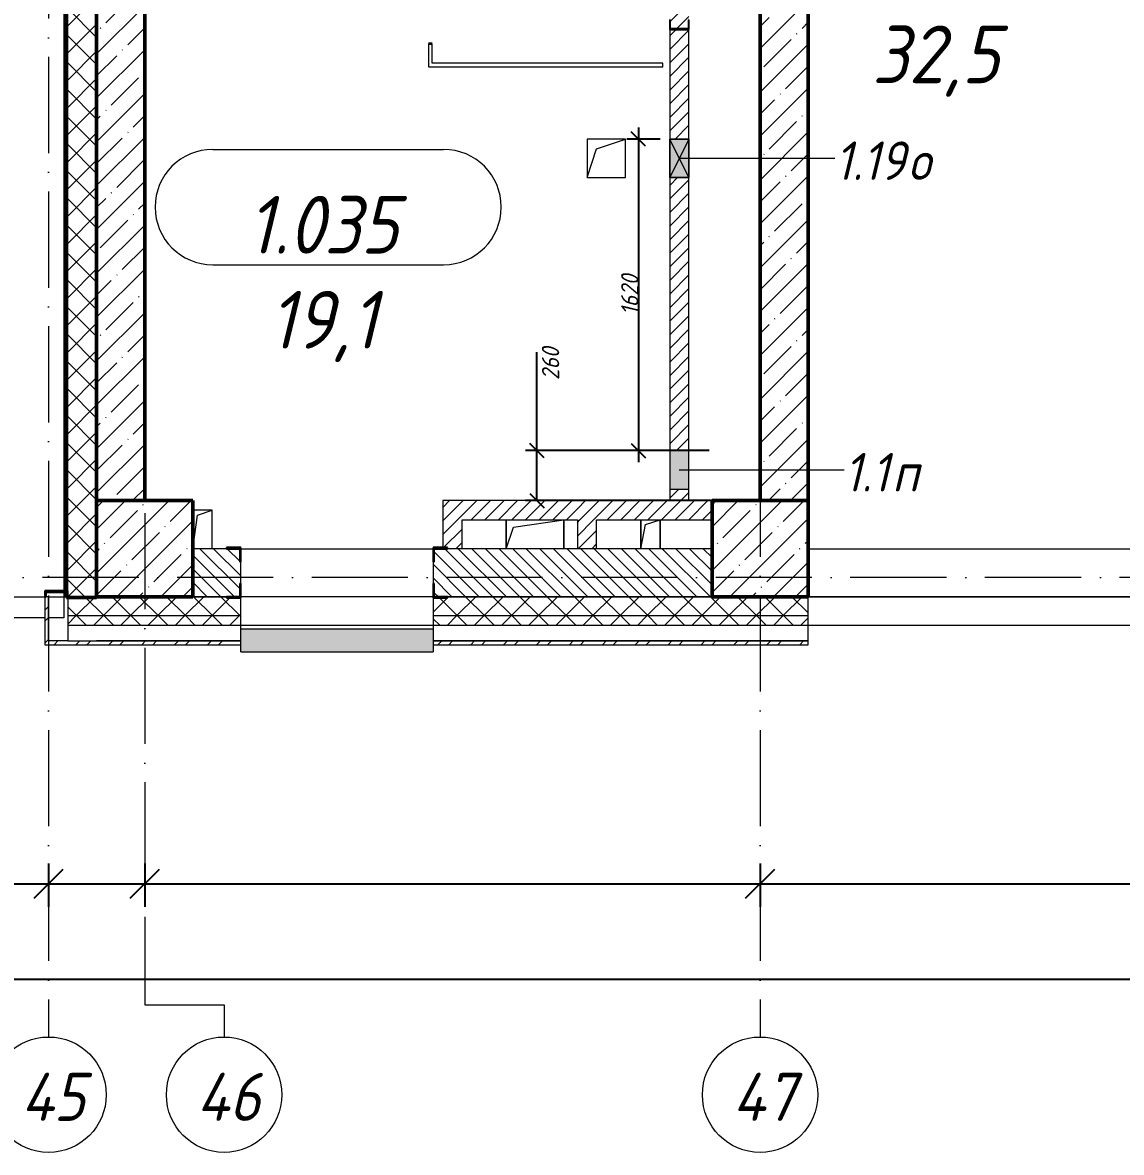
# Model space of a CAD drawing. Header units: millimetres. Extents: x -356862 to 418287, y 0 to 839748.
# Drawn here: x -113650 to -107936, y 511308 to 517183 of the extents above; entities that cross this region are included whole.
import ezdxf

# ---------------------------------------------------------------- set-up
doc = ezdxf.new("R2010")
doc.units = ezdxf.units.MM
doc.linetypes.add('50_200_ШТРИХ_1Т_ш5_п1_п1_', pattern=[700, 500, -100, 0, -100])
for name, color, linetype, lineweight in [('A-____-____-DIMS', 7, 'Continuous', 9), ('A-DETL-GENF-OTLN', 7, 'Continuous', 9), ('A-DOOR-OPNG-MCUT', 7, 'Continuous', 35), ('A-FLOR-____-OTLN', 7, 'Continuous', 9), ('A-GENM-____-MCUT', 7, 'Continuous', 25), ('A-GENM-____-OTLN', 7, 'Continuous', 9), ('A-GENM-____-OTLN-1', 7, 'Continuous', 25), ('A-GLAZ-____-IDEN', 7, 'Continuous', 9), ('A-GLAZ-____-OTLN', 7, 'Continuous', 9), ('A-WALL-____-MCUT', 7, 'Continuous', 13), ('A-WALL-____-MCUT-1', 7, 'Continuous', 9), ('A-WALL-____-MCUT-2', 7, 'Continuous', 50), ('A-WALL-____-OTLN', 7, 'Continuous', 9), ('A-WALL-____-PATT-1', 7, 'Continuous', 9), ('A-WALL-FNSH-MCUT-1', 7, 'Continuous', 9), ('S-COLS-____-MCUT', 7, 'Continuous', 50), ('S-COLS-____-OTLN', 7, 'Continuous', 9), ('S-GRID-____-IDEN', 7, 'Continuous', 9), ('S-GRID-____-OTLN', 7, 'Continuous', 9), ('S-GRID-____-OTLN-1', 7, '50_200_ШТРИХ_1Т_ш5_п1_п1_', 9)]:
    doc.layers.add(name, color=color, linetype=linetype, lineweight=lineweight)
for name, color, linetype, lineweight, true_color in [('A-AREA-IDEN-1', 7, 'Continuous', 9, 0x000000), ('A-DOOR-____-OTLN-1', 7, 'Continuous', 9, 0xffffff), ('A-GLAZ-____-OTLN-1', 7, 'Continuous', 9, 0xc0c0c0)]:
    doc.layers.add(name, color=color, linetype=linetype, lineweight=lineweight, true_color=true_color)
doc.styles.add('ISOCPEUR_I', font='isocpeui.ttf', dxfattribs={"width": 0.9, "height": 2.5})
doc.styles.add('ISOCPEUR_I_11', font='isocpeui.ttf', dxfattribs={"width": 0.9, "height": 200})
doc.styles.add('ISOCPEUR_I_7', font='isocpeui.ttf', dxfattribs={"width": 0.9, "height": 90})
doc.styles.add('ISOCPEUR_I_9', font='isocpeui.ttf', dxfattribs={"width": 0.9, "height": 250})
doc.dimstyles.new('ISO-1_8_0_9К_СРЕДНИЙ_Кладочные_1', dxfattribs={"dimscale": 304.8, "dimtxt": 89.638306, "dimasz": 0.246063, "dimexe": 0.19685, "dimexo": 0, "dimgap": 0, "dimtad": 1, "dimdec": 3, "dimrnd": 0.001, "dimdsep": 46, "dimtxsty": 'ISOCPEUR_I_7', "dimblk1": 'OBLIQUE', "dimblk2": 'OBLIQUE', "dimsah": 1, "dimcen": 0.09, "dimdle": 0.19685, "dimazin": 0, "dimtfac": 1, "dimtdec": 4, "dimtix": 1, "dimtmove": 0, "dimatfit": 3, "dimfxl": 1, "dimtvp": 1, "dimtolj": 1, "dimtzin": 0, "dimarcsym": 2})
doc.dimstyles.new('ISO-1_8_0_9К_СРЕДНИЙ_Кладочные_2', dxfattribs={"dimscale": 304.8, "dimtxt": 89.638306, "dimasz": 0.246063, "dimexe": 0.19685, "dimexo": 0, "dimgap": 0, "dimtad": 1, "dimdec": 3, "dimrnd": 0.001, "dimdsep": 46, "dimtxsty": 'ISOCPEUR_I_7', "dimblk1": 'OBLIQUE', "dimblk2": 'OBLIQUE', "dimsah": 1, "dimcen": 0.09, "dimdle": 0.19685, "dimazin": 0, "dimtfac": 1, "dimtdec": 4, "dimtix": 1, "dimtmove": 1, "dimatfit": 3, "dimfxl": 1, "dimtvp": 1, "dimtolj": 1, "dimtzin": 0, "dimarcsym": 2})
doc.dimstyles.new('ISO-2_5_0_9К_БОЛЬШОЙ_ОСИ', dxfattribs={"dimscale": 304.8, "dimtxt": 248.995294, "dimasz": 0.492126, "dimexe": 0.393701, "dimexo": 0, "dimgap": 0, "dimtad": 1, "dimdec": 0, "dimzin": 0, "dimdsep": 46, "dimtxsty": 'ISOCPEUR_I', "dimblk1": 'OBLIQUE', "dimblk2": 'OBLIQUE', "dimsah": 1, "dimcen": 0.09, "dimdle": 0.393701, "dimazin": 0, "dimtfac": 1, "dimtdec": 4, "dimtix": 1, "dimtmove": 0, "dimatfit": 3, "dimfxl": 1, "dimtvp": 1, "dimtolj": 1, "dimtzin": 0, "dimarcsym": 2})
pattern_1 = [(45, (-176515.07, 459015.94), (-70.71068, 70.71068), []), (135, (-176515.07, 459015.94), (-70.71068, -70.71068), [])]
pattern_2 = [(45, (-176515.067, 459015.94), (-35.35534, 35.35534), [])]
pattern_3 = [(45, (-176515.07, 459015.94), (-114.04925, 114.04925), []), (45, (-176401.02, 459015.94), (-114.04925, 114.04925), [201.612, -40.322, 3.353, -36.97])]
pattern_4 = [(45, (-176515.07, 459015.94), (-85.53659, 85.53659), []), (45, (-176458.04, 459015.94), (-85.53659, 85.53659), [])]

# ---------------------------------------------------------------- blocks, each defined once
blk = doc.blocks.new('BSC_Колонна _Прямоугольная - 500х500-V24-АР1_План отверстий 1 этажа в осях 1-64_Ю-ЯЯ')
at = {"layer": 'S-COLS-____-OTLN'}
h = blk.add_hatch(dxfattribs=at)
h.set_pattern_fill('FP_30', color=256, style=0, pattern_type=2)
h.set_pattern_definition([(45, (-63500, -55431.04), (-114.04925, 114.04925), []), (45, (-63385.95, -55431.04), (-114.04925, 114.04925), [201.613, -40.323, 3.353, -36.97])])
h.paths.add_polyline_path([(-250, -250), (250, -250), (250, 250), (-250, 250), (-250, 178.3)], flags=0)
at = {"layer": 'S-COLS-____-MCUT'}
for p, q in [((250, 250), (-250, 250)), ((-250, 250), (-250, -250)), ((250, -250), (250, 250)), ((-250, -250), (250, -250))]:
    blk.add_line(p, q, dxfattribs=at)
blk = doc.blocks.new('BSC_Колонна _Прямоугольная - 500х500-V65-АР1_План отверстий 1 этажа в осях 1-64_Ю-ЯЯ')
at = {"layer": 'S-COLS-____-OTLN'}
h = blk.add_hatch(dxfattribs=at)
h.set_pattern_fill('FP_73', color=256, style=0, pattern_type=2)
h.set_pattern_definition([(45, (-66700, -55431.04), (-114.04925, 114.04925), []), (45, (-66585.95, -55431.04), (-114.04925, 114.04925), [201.613, -40.323, 3.353, -36.97])])
h.paths.add_polyline_path([(-250, -250), (250, -250), (250, 250), (-250, 250), (-250, 178.3)], flags=0)
at = {"layer": 'S-COLS-____-MCUT'}
for p, q in [((250, 250), (-250, 250)), ((-250, 250), (-250, -250)), ((250, -250), (250, 250)), ((-250, -250), (250, -250))]:
    blk.add_line(p, q, dxfattribs=at)
blk = doc.blocks.new('DOR_ДУ_распашная__1Ст_Прямоугольная_ШЕР - Вн_650х2100h_Кабинки С_у-18405741-АР1_План отверстий 1 этажа в осях 1-64_Ю-ЯЯ')
at = {"layer": 'A-DOOR-OPNG-MCUT'}
for p, q in [((-325, -10), (-325, 10)), ((325, 10), (325, -10))]:
    blk.add_line(p, q, dxfattribs=at)
blk = doc.blocks.new('Фахверк_СКБ_Уголок - 250_2700-27497298-АР1_План отверстий 1 этажа в осях 1-64_Ю-ЯЯ')
at = {"layer": 'A-GENM-____-MCUT'}
for p, q in [((200, 181), (125, 181)), ((125, 181), (125, 106)), ((200, 175), (200, 181)), ((131, 106), (131, 175)), ((131, 175), (200, 175)), ((125, 106), (131, 106)), ((131, -6), (125, -6)), ((125, -6), (125, -81)), ((131, -75), (131, -6)), ((125, -81), (200, -81)), ((200, -75), (131, -75)), ((200, -81), (200, -75))]:
    blk.add_line(p, q, dxfattribs=at)
blk = doc.blocks.new('154_Фахверк_СКБ_Швеллер - Тип_100_4010-27789772-АР1_План отверстий 1 этажа в осях 1-64_Ю-ЯЯ')
at = {"layer": 'A-GENM-____-MCUT'}
for p, q in [((175, 50), (125, 50)), ((125, 50), (125, -50)), ((128, 47), (175, 47)), ((128, -47), (128, 47)), ((175, 47), (175, 50)), ((125, -50), (175, -50)), ((175, -47), (128, -47)), ((175, -50), (175, -47))]:
    blk.add_line(p, q, dxfattribs=at)
blk = doc.blocks.new('AR_Отверстие Ниша - Лючок-32402704-АР1_План отверстий 1 этажа в осях 1-64_Ю-ЯЯ')
at = {"layer": 'A-GLAZ-____-OTLN'}
blk.add_hatch(color=256, dxfattribs=at).paths.add_polyline_path([(100, -50), (100, 50), (-100, 50), (-100, -50)], flags=0)
for p, q in [((100, 50), (-100, 50)), ((-100, 50), (-100, -50)), ((100, -50), (100, 50)), ((-100, -50), (100, -50))]:
    blk.add_line(p, q, dxfattribs=at)
blk = doc.blocks.new('AR_Отверстие прямоугольное _в стене_ - AR_Отверстие прямоугольное _в стене__ВК-32401327-АР1_План отверстий 1 этажа в осях 1-64_Ю-ЯЯ')
at = {"layer": 'A-GLAZ-____-OTLN'}
blk.add_hatch(color=256, dxfattribs=at).paths.add_polyline_path([(100, 50), (-100, 50), (-100, -50), (100, -50)], flags=0)
at = {"layer": 'A-DETL-GENF-OTLN'}
for p, q in [((-100, -50), (-100, 50)), ((-100, 50), (100, 50)), ((100, 50), (-100, -50)), ((-100, 50), (100, -50)), ((100, 50), (-100, 50)), ((-100, 50), (-100, -50)), ((100, 50), (100, -50)), ((100, -50), (100, 50)), ((100, -50), (-100, -50)), ((-100, -50), (100, -50))]:
    blk.add_line(p, q, dxfattribs=at)
blk = doc.blocks.new('AR_Отверстие прямоугольное _в плите_ - AR_Отверстие прямоугольное _в плите_-30459597-АР1_План отверстий 1 этажа в осях 1-64_Ю-ЯЯ')
at = {"layer": 'A-GENM-____-OTLN'}
for p, q in [((100, 100), (-100, 100)), ((-100, 100), (-100, -100)), ((-50, 50), (100, 100)), ((100, -100), (100, 100)), ((-100, -100), (-50, 50)), ((-100, -100), (100, -100))]:
    blk.add_line(p, q, dxfattribs=at)
blk = doc.blocks.new('AR_Отверстие прямоугольное _в плите_ - AR_Отверстие прямоугольное _в плите_-30459920-АР1_План отверстий 1 этажа в осях 1-64_Ю-ЯЯ')
at = {"layer": 'A-GENM-____-OTLN'}
for p, q in [((-50, 75), (-50, -75)), ((-25, 50), (50, 75)), ((50, -75), (50, 75)), ((-50, -75), (-25, 50))]:
    blk.add_line(p, q, dxfattribs=at)
blk = doc.blocks.new('AR_Отверстие прямоугольное _в плите_ - AR_Отверстие прямоугольное _в плите_-V202-АР1_План отверстий 1 этажа в осях 1-64_Ю-ЯЯ')
at = {"layer": 'A-GENM-____-OTLN'}
for p, q in [((-150, 75), (-150, -75)), ((-112.5, 37.5), (150, 75)), ((150, -75), (150, 75)), ((-150, -75), (-112.5, 37.5))]:
    blk.add_line(p, q, dxfattribs=at)
blk = doc.blocks.new('AR_Отверстие прямоугольное _в плите_ - AR_Отверстие прямоугольное _в плите_-30511940-АР1_План отверстий 1 этажа в осях 1-64_Ю-ЯЯ')
at = {"layer": 'A-GENM-____-OTLN'}
for p, q in [((50, 100), (-50, 100)), ((-50, -100), (-25, 75)), ((-25, 75), (50, 100)), ((50, -100), (50, 100))]:
    blk.add_line(p, q, dxfattribs=at)
blk = doc.blocks.new('Отлив_СКБ - Отлив витража_120_НВФ-31885283-АР1_План отверстий 1 этажа в осях 1-64_Ю-ЯЯ')
at = {"layer": 'A-GLAZ-____-OTLN-1'}
for points in [[(425.8, -2), (1000, -2), (1000, 0), (0, 0), (0, -2)], [(425.8, -120), (1000, -120), (1000, -2), (0, -2), (0, -120)]]:
    blk.add_hatch(color=256, dxfattribs=at).paths.add_polyline_path(points, flags=0)
at = {"layer": 'A-GLAZ-____-OTLN'}
for p, q in [((0, 0), (1000, 0)), ((1000, -2), (0, -2)), ((0, -120), (0, -83)), ((1000, -83), (1000, -120)), ((0, -120), (1000, -120))]:
    blk.add_line(p, q, dxfattribs=at)
blk = doc.blocks.new('О_Общий_Откосы металлические_СКБ_Боковой - О_Общий_Откосы металлические_СКБ_Боковой-32003644-АР1_План отверстий 1 этажа в осях 1-64_Ю-ЯЯ')
at = {"layer": 'A-GENM-____-MCUT'}
for p, q in [((120, 0), (0, 0)), ((0, 0), (0, -30)), ((120, -30), (120, 0)), ((0, -30), (7, -30)), ((7, -30), (7, -7)), ((7, -7), (113, -7)), ((113, -7), (113, -37)), ((113, -37), (270, -37)), ((270, -30), (120, -30)), ((270, -37), (270, -30))]:
    blk.add_line(p, q, dxfattribs=at)
blk = doc.blocks.new('Ось сетки - Круг_Ø6_00__ISO-2_5_0_9K_-25732049-АР1_План отверстий 1 этажа в осях 1-64_Ю-ЯЯ')
at = {"layer": 'S-GRID-____-IDEN'}
blk.add_circle((0, 0), 3, dxfattribs=at)
blk = doc.blocks.new('_Oblique')
at = {"color": 0, "linetype": 'ByBlock', "lineweight": -2}
blk.add_line((-0.5, -0.5), (0.5, 0.5), dxfattribs=at)
blk = doc.blocks.new('*D13498')
at = {"layer": 'A-____-____-DIMS', "color": 0, "lineweight": -2, "transparency": 16777216}
for p, q in [((-119015.1, 512810.5), (-119015.1, 512584.4)), ((-113515.1, 512810.5), (-113515.1, 512584.4)), ((-119135.1, 512704.4), (-113395.1, 512704.4))]:
    blk.add_line(p, q, dxfattribs=at)
at = {"layer": 'Defpoints', "color": 0, "transparency": 16777216}
for p in [(-119015.1, 512810.5), (-113515.1, 512810.5), (-113515.1, 512704.4)]:
    blk.add_point(p, dxfattribs=at)
at = {"layer": 'A-____-____-DIMS', "color": 0, "lineweight": -2, "transparency": 16777216, "xscale": 150, "yscale": 150, "zscale": 150, "rotation": 180}
blk.add_blockref('_Oblique', (-119015.1, 512704.4), dxfattribs=at)
at = {"layer": 'A-____-____-DIMS', "color": 0, "lineweight": -2, "transparency": 16777216, "xscale": 150, "yscale": 150, "zscale": 150}
blk.add_blockref('_Oblique', (-113515.1, 512704.4), dxfattribs=at)
at = {"layer": 'A-____-____-DIMS', "color": 0, "transparency": 16777216, "insert": (-116265.1, 512705.7), "char_height": 2.5, "width": 758.478, "attachment_point": 5, "style": 'ISOCPEUR_I'}
blk.add_mtext('\\A1;5500', dxfattribs=at)
blk = doc.blocks.new('*D13499')
at = {"layer": 'A-____-____-DIMS', "color": 0, "lineweight": -2, "transparency": 16777216}
for p, q in [((-113515.1, 512810.5), (-113515.1, 512584.4)), ((-113015.1, 512810.5), (-113015.1, 512584.4)), ((-113635.1, 512704.4), (-112895.1, 512704.4))]:
    blk.add_line(p, q, dxfattribs=at)
at = {"layer": 'Defpoints', "color": 0, "transparency": 16777216}
for p in [(-113515.1, 512810.5), (-113015.1, 512810.5), (-113015.1, 512704.4)]:
    blk.add_point(p, dxfattribs=at)
at = {"layer": 'A-____-____-DIMS', "color": 0, "lineweight": -2, "transparency": 16777216, "xscale": 150, "yscale": 150, "zscale": 150, "rotation": 180}
blk.add_blockref('_Oblique', (-113515.1, 512704.4), dxfattribs=at)
at = {"layer": 'A-____-____-DIMS', "color": 0, "lineweight": -2, "transparency": 16777216, "xscale": 150, "yscale": 150, "zscale": 150}
blk.add_blockref('_Oblique', (-113015.1, 512704.4), dxfattribs=at)
at = {"layer": 'A-____-____-DIMS', "color": 0, "transparency": 16777216, "insert": (-113265.1, 512705.7), "char_height": 2.5, "width": 568.858, "attachment_point": 5, "style": 'ISOCPEUR_I'}
blk.add_mtext('\\A1;500', dxfattribs=at)
blk = doc.blocks.new('*D13500')
at = {"layer": 'A-____-____-DIMS', "color": 0, "lineweight": -2, "transparency": 16777216}
for p, q in [((-113015.1, 512810.5), (-113015.1, 512584.4)), ((-109815.1, 512810.5), (-109815.1, 512584.4)), ((-113135.1, 512704.4), (-109695.1, 512704.4))]:
    blk.add_line(p, q, dxfattribs=at)
at = {"layer": 'Defpoints', "color": 0, "transparency": 16777216}
for p in [(-113015.1, 512810.5), (-109815.1, 512810.5), (-109815.1, 512704.4)]:
    blk.add_point(p, dxfattribs=at)
at = {"layer": 'A-____-____-DIMS', "color": 0, "lineweight": -2, "transparency": 16777216, "xscale": 150, "yscale": 150, "zscale": 150, "rotation": 180}
blk.add_blockref('_Oblique', (-113015.1, 512704.4), dxfattribs=at)
at = {"layer": 'A-____-____-DIMS', "color": 0, "lineweight": -2, "transparency": 16777216, "xscale": 150, "yscale": 150, "zscale": 150}
blk.add_blockref('_Oblique', (-109815.1, 512704.4), dxfattribs=at)
at = {"layer": 'A-____-____-DIMS', "color": 0, "transparency": 16777216, "insert": (-111415.1, 512705.7), "char_height": 2.5, "width": 758.478, "attachment_point": 5, "style": 'ISOCPEUR_I'}
blk.add_mtext('\\A1;3200', dxfattribs=at)
blk = doc.blocks.new('*D13501')
at = {"layer": 'A-____-____-DIMS', "color": 0, "lineweight": -2, "transparency": 16777216}
for p, q in [((-109815.1, 512810.5), (-109815.1, 512584.4)), ((-107565.1, 512810.5), (-107565.1, 512584.4)), ((-109935.1, 512704.4), (-107445.1, 512704.4))]:
    blk.add_line(p, q, dxfattribs=at)
at = {"layer": 'Defpoints', "color": 0, "transparency": 16777216}
for p in [(-109815.1, 512810.5), (-107565.1, 512810.5), (-107565.1, 512704.4)]:
    blk.add_point(p, dxfattribs=at)
at = {"layer": 'A-____-____-DIMS', "color": 0, "lineweight": -2, "transparency": 16777216, "xscale": 150, "yscale": 150, "zscale": 150, "rotation": 180}
blk.add_blockref('_Oblique', (-109815.1, 512704.4), dxfattribs=at)
at = {"layer": 'A-____-____-DIMS', "color": 0, "lineweight": -2, "transparency": 16777216, "xscale": 150, "yscale": 150, "zscale": 150}
blk.add_blockref('_Oblique', (-107565.1, 512704.4), dxfattribs=at)
at = {"layer": 'A-____-____-DIMS', "color": 0, "transparency": 16777216, "insert": (-108690.1, 512705.7), "char_height": 2.5, "width": 758.478, "attachment_point": 5, "style": 'ISOCPEUR_I'}
blk.add_mtext('\\A1;2250', dxfattribs=at)
blk = doc.blocks.new('*D13480')
at = {"layer": 'A-____-____-DIMS', "color": 0, "lineweight": -2, "transparency": 16777216}
for p, q in [((-178865.1, 512313.7), (-178865.1, 512087.6)), ((-105465.1, 512313.7), (-105465.1, 512087.6)), ((-178985.1, 512207.6), (-105345.1, 512207.6))]:
    blk.add_line(p, q, dxfattribs=at)
at = {"layer": 'Defpoints', "color": 0, "transparency": 16777216}
for p in [(-178865.1, 512313.7), (-105465.1, 512313.7), (-105465.1, 512207.6)]:
    blk.add_point(p, dxfattribs=at)
at = {"layer": 'A-____-____-DIMS', "color": 0, "lineweight": -2, "transparency": 16777216, "xscale": 150, "yscale": 150, "zscale": 150, "rotation": 180}
blk.add_blockref('_Oblique', (-178865.1, 512207.6), dxfattribs=at)
at = {"layer": 'A-____-____-DIMS', "color": 0, "lineweight": -2, "transparency": 16777216, "xscale": 150, "yscale": 150, "zscale": 150}
blk.add_blockref('_Oblique', (-105465.1, 512207.6), dxfattribs=at)
at = {"layer": 'A-____-____-DIMS', "color": 0, "transparency": 16777216, "insert": (-142165.1, 512208.9), "char_height": 2.5, "width": 971.082, "attachment_point": 5, "style": 'ISOCPEUR_I'}
blk.add_mtext('\\A1;73400', dxfattribs=at)
blk = doc.blocks.new('*D13526')
at = {"layer": 'A-____-____-DIMS', "color": 0, "lineweight": -2, "transparency": 16777216}
for p, q in [((-110447.6, 516637), (-110447.6, 514897)), ((-110335.1, 516577), (-110507.6, 516577)), ((-110080.1, 514957), (-110507.6, 514957))]:
    blk.add_line(p, q, dxfattribs=at)
at = {"layer": 'Defpoints', "color": 0, "transparency": 16777216}
for p in [(-110335.1, 516577), (-110447.6, 514957), (-110080.1, 514957)]:
    blk.add_point(p, dxfattribs=at)
at = {"layer": 'A-____-____-DIMS', "color": 0, "lineweight": -2, "transparency": 16777216, "xscale": 75, "yscale": 75, "zscale": 75}
for p, rotation in [((-110447.6, 516577), 90), ((-110447.6, 514957), 270)]:
    blk.add_blockref('_Oblique', p, dxfattribs=dict(at, rotation=rotation))
at = {"layer": 'A-____-____-DIMS', "color": 0, "transparency": 16777216, "insert": (-110492.6, 515767), "char_height": 90, "width": 504.733, "attachment_point": 5, "rotation": 90, "style": 'ISOCPEUR_I_7'}
blk.add_mtext('\\A1;1620', dxfattribs=at)
blk = doc.blocks.new('*D13527')
at = {"layer": 'A-____-____-DIMS', "color": 0, "lineweight": -2, "transparency": 16777216}
for p, q in [((-110975.7, 514957), (-110975.7, 515468.7)), ((-110975.7, 514697), (-110975.7, 515017)), ((-110080.1, 514957), (-111035.7, 514957)), ((-110065.1, 514697), (-111035.7, 514697))]:
    blk.add_line(p, q, dxfattribs=at)
at = {"layer": 'Defpoints', "color": 0, "transparency": 16777216}
for p in [(-110080.1, 514957), (-110975.7, 514697), (-110065.1, 514697)]:
    blk.add_point(p, dxfattribs=at)
at = {"layer": 'A-____-____-DIMS', "color": 0, "lineweight": -2, "transparency": 16777216, "xscale": 75, "yscale": 75, "zscale": 75}
for p, rotation in [((-110975.7, 514957), 90), ((-110975.7, 514697), 270)]:
    blk.add_blockref('_Oblique', p, dxfattribs=dict(at, rotation=rotation))
at = {"layer": 'A-____-____-DIMS', "color": 0, "transparency": 16777216, "insert": (-110949.6, 515323.9), "char_height": 90, "width": 409.578, "attachment_point": 1, "rotation": 90, "line_spacing_factor": 1.149209, "style": 'ISOCPEUR_I_7'}
blk.add_mtext('\\A1;260', dxfattribs=at)
blk = doc.blocks.new('AAR_СКБ_Марка_помещения_1_5 ммп - Номер _ Площадь-27962135-АИ_План этажа_Стены_1')
at = {"layer": 'A-AREA-IDEN-1'}
for p, q in [((-2.987, 3), (3.013, 3)), ((-2.987, 0), (3.013, 0))]:
    blk.add_line(p, q, dxfattribs=at)
for centre, start, end in [((-2.987, 1.5), 90, 270), ((3.013, 1.5), 270, 90)]:
    blk.add_arc(centre, 1.5, start, end, dxfattribs=at)

msp = doc.modelspace()

# ---------------------------------------------------------------- hatches: boundary and pattern name
at = {"layer": 'A-WALL-____-PATT-1'}
h = msp.add_hatch(dxfattribs=at)
h.set_pattern_fill('FP_13', color=256, style=0, pattern_type=2)
h.set_pattern_definition(pattern_3)
h.paths.add_polyline_path([(-109815.0675, 514696.983), (-109565.0675, 514696.983), (-109565.0675, 522196.983), (-109815.0675, 522196.983), (-109815.0675, 516239.7989)], flags=0)
h = msp.add_hatch(dxfattribs=at)
h.set_pattern_fill('FP_5', color=256, style=0, pattern_type=2)
h.set_pattern_definition(pattern_2)
h.paths.add_polyline_path([(-110285.0675, 514696.983), (-110185.0675, 514696.983), (-110185.0675, 514756.983), (-110285.0675, 514756.983)], flags=0)
h.paths.add_polyline_path([(-110185.0675, 514956.983), (-110185.0675, 516376.983), (-110285.0675, 516376.983), (-110285.0675, 514956.983), (-110190.3736, 514956.983)], flags=0)
h.paths.add_polyline_path([(-110185.0675, 516576.983), (-110185.0675, 517146.983), (-110285.0675, 517146.983), (-110285.0675, 516576.983), (-110188.0675, 516576.983)], flags=0)
h.paths.add_polyline_path([(-110282.0675, 517149.983), (-110188.0675, 517149.983), (-110188.0675, 517196.983), (-110185.0675, 517196.983), (-110185.0675, 518036.983), (-110285.0675, 518036.983), (-110285.0675, 517196.983), (-110282.0675, 517196.983)], flags=0)
h.paths.add_polyline_path([(-110261.394, 518436.983), (-110185.0675, 518436.983), (-110185.0675, 518866.983), (-110285.0675, 518866.983), (-110285.0675, 518436.983)], flags=0)
h.paths.add_polyline_path([(-110185.0675, 519366.983), (-110185.0675, 521581.983), (-110285.0675, 521581.983), (-110285.0675, 519366.983), (-110280.3736, 519366.983)], flags=0)
h.paths.add_polyline_path([(-110185.0675, 521881.983), (-110185.0675, 521996.983), (-110285.0675, 521996.983), (-110285.0675, 521881.983), (-110189.8591, 521881.983)], flags=0)
h = msp.add_hatch(dxfattribs=at)
h.set_pattern_fill('FP_13', color=256, style=0, pattern_type=2)
h.set_pattern_definition(pattern_3)
h.paths.add_polyline_path([(-113015.0675, 514696.983), (-113015.0675, 521246.983), (-113265.0675, 521246.983), (-113265.0675, 514696.983)], flags=0)
h.paths.add_polyline_path([(-113223.4008, 521496.983), (-113015.0675, 521496.983), (-113015.0675, 521696.983), (-113265.0675, 521696.983), (-113265.0675, 521496.983)], flags=0)
h = msp.add_hatch(dxfattribs=at)
h.set_pattern_fill('FP_1', color=256, style=0, pattern_type=2)
h.set_pattern_definition(pattern_1)
h.paths.add_polyline_path([(-113415.0675, 514196.983), (-113265.0675, 514196.983), (-113265.0675, 518046.983), (-113415.0675, 518046.983), (-113415.0675, 514625.3138)], flags=0)
h = msp.add_hatch(dxfattribs=at)
h.set_pattern_fill('FP_5', color=256, style=0, pattern_type=2)
h.set_pattern_definition(pattern_2)
h.paths.add_polyline_path([(-111132.9515, 514596.983), (-110765.0675, 514596.983), (-110765.0675, 514696.983), (-111465.0675, 514696.983), (-111465.0675, 514596.983), (-111365.0675, 514596.983)], flags=0)
h = msp.add_hatch(dxfattribs=at)
h.set_pattern_fill('FP_5', color=256, style=0, pattern_type=2)
h.set_pattern_definition(pattern_2)
h.paths.add_polyline_path([(-110765.0675, 514596.983), (-110065.0675, 514596.983), (-110065.0675, 514696.983), (-110765.0675, 514696.983), (-110765.0675, 514625.3138)], flags=0)
h = msp.add_hatch(dxfattribs=at)
h.set_pattern_fill('FP_5', color=256, style=0, pattern_type=2)
h.set_pattern_definition(pattern_2)
h.paths.add_polyline_path([(-111365.0675, 514446.983), (-111365.0675, 514596.983), (-111465.0675, 514596.983), (-111465.0675, 514452.983), (-111440.0675, 514452.983), (-111440.0675, 514446.983)], flags=0)
h = msp.add_hatch(dxfattribs=at)
h.set_pattern_fill('FP_5', color=256, style=0, pattern_type=2)
h.set_pattern_definition(pattern_2)
h.paths.add_polyline_path([(-110665.0675, 514446.983), (-110665.0675, 514596.983), (-110765.0675, 514596.983), (-110765.0675, 514446.983)], flags=0)
h = msp.add_hatch(dxfattribs=at)
h.set_pattern_fill('FP_6', color=256, style=0, pattern_type=2)
h.set_pattern_definition([(135, (-176515.067, 459015.94), (-35.35534, -35.35534), [])])
h.paths.add_polyline_path([(-110065.0675, 514196.983), (-110065.0675, 514446.983), (-111509.0675, 514446.983), (-111509.0675, 514377.983), (-111515.0675, 514377.983), (-111515.0675, 514265.983), (-111509.0675, 514265.983), (-111509.0675, 514196.983), (-111132.9515, 514196.983)], flags=0)
h.paths.add_polyline_path([(-112521.0675, 514196.983), (-112521.0675, 514265.983), (-112515.0675, 514265.983), (-112515.0675, 514377.983), (-112521.0675, 514377.983), (-112521.0675, 514446.983), (-112765.0675, 514446.983), (-112765.0675, 514196.983), (-112590.0675, 514196.983)], flags=0)
h = msp.add_hatch(dxfattribs=at)
h.set_pattern_fill('FP_3', color=256, style=0, pattern_type=2)
h.set_pattern_definition(pattern_4)
h.paths.add_polyline_path([(-113515.0675, 513946.983), (-113515.0675, 514196.983), (-113535.0675, 514196.983), (-113535.0675, 513946.983)], flags=0)
h = msp.add_hatch(dxfattribs=at)
h.set_pattern_fill('FP_1', color=256, style=0, pattern_type=2)
h.set_pattern_definition(pattern_1)
h.paths.add_polyline_path([(-102215.0675, 514096.983), (-102215.0675, 514196.983), (-105465.0675, 514196.983), (-105465.0675, 514096.983), (-102295.4482, 514096.983)], flags=0)
h.paths.add_polyline_path([(-106865.0675, 514096.983), (-106865.0675, 514196.983), (-107465.0675, 514196.983), (-107465.0675, 514096.983)], flags=0)
h.paths.add_polyline_path([(-112590.0675, 514096.983), (-112515.0675, 514096.983), (-112515.0675, 514190.983), (-112590.0675, 514190.983), (-112590.0675, 514196.983), (-113415.0675, 514196.983), (-113415.0675, 514096.983), (-112765.0675, 514096.983)], flags=0)
h.paths.add_polyline_path([(-111440.0675, 514096.983), (-109565.0675, 514096.983), (-109565.0675, 514196.983), (-111440.0675, 514196.983), (-111440.0675, 514190.983), (-111515.0675, 514190.983), (-111515.0675, 514096.983), (-111509.0675, 514096.983)], flags=0)
h = msp.add_hatch(dxfattribs=at)
h.set_pattern_fill('FP_1', color=256, style=0, pattern_type=2)
h.set_pattern_definition(pattern_1)
h.paths.add_polyline_path([(-104062.9488, 514046.983), (-102215.0675, 514046.983), (-102215.0675, 514096.983), (-105465.0675, 514096.983), (-105465.0675, 514046.983)], flags=0)
h.paths.add_polyline_path([(-107465.0675, 514046.983), (-106865.0675, 514046.983), (-106865.0675, 514096.983), (-107465.0675, 514096.983)], flags=0)
h.paths.add_polyline_path([(-109565.0675, 514046.983), (-109565.0675, 514096.983), (-111515.0675, 514096.983), (-111515.0675, 514046.983), (-111132.9515, 514046.983)], flags=0)
h.paths.add_polyline_path([(-113265.0675, 514046.983), (-112515.0675, 514046.983), (-112515.0675, 514096.983), (-113415.0675, 514096.983), (-113415.0675, 514046.983)], flags=0)
h = msp.add_hatch(dxfattribs=at)
h.set_pattern_fill('FP_3', color=256, style=0, pattern_type=2)
h.set_pattern_definition(pattern_4)
h.paths.add_polyline_path([(-102315.0675, 513946.983), (-102315.0675, 513966.983), (-105465.0675, 513966.983), (-105465.0675, 513946.983), (-104062.9488, 513946.983)], flags=0)
h.paths.add_polyline_path([(-107465.0675, 513946.983), (-106865.0675, 513946.983), (-106865.0675, 513966.983), (-107465.0675, 513966.983)], flags=0)
h.paths.add_polyline_path([(-109565.0675, 513946.983), (-109565.0675, 513966.983), (-111515.0675, 513966.983), (-111515.0675, 513946.983), (-111132.9515, 513946.983)], flags=0)
h.paths.add_polyline_path([(-112900.4522, 513946.983), (-112515.0675, 513946.983), (-112515.0675, 513966.983), (-113515.0675, 513966.983), (-113515.0675, 513946.983)], flags=0)

# ---------------------------------------------------------------- linework, layer by layer
at = {"layer": 'A-FLOR-____-OTLN'}
for p, q in [((-111135.0675, 514446.983), (-111135.0675, 514596.983)), ((-110835.0675, 514596.983), (-110835.0675, 514446.983)), ((-110435.0675, 514446.983), (-110435.0675, 514596.983)), ((-110335.0675, 514596.983), (-110335.0675, 514446.983))]:
    msp.add_line(p, q, dxfattribs=at)
at = {"layer": 'A-GLAZ-____-IDEN'}
for p, q in [((-110235.0675, 516476.983), (-109425.9463, 516477.0571)), ((-110235.0675, 514856.983), (-109378.2463, 514856.983))]:
    msp.add_line(p, q, dxfattribs=at)
at = {"layer": 'A-WALL-____-MCUT'}
for p, q in [((-112590.0675, 514446.983), (-112765.0675, 514446.983)), ((-110065.0675, 514446.983), (-111440.0675, 514446.983)), ((-112515.0675, 514265.983), (-112515.0675, 514377.983)), ((-111515.0675, 514377.983), (-111515.0675, 514265.983)), ((-113415.0675, 514196.983), (-113415.0675, 513966.983)), ((-113265.0675, 514196.983), (-113415.0675, 514196.983)), ((-112765.0675, 514196.983), (-112590.0675, 514196.983)), ((-112590.0675, 514196.983), (-112765.0675, 514196.983)), ((-111440.0675, 514196.983), (-110065.0675, 514196.983)), ((-110065.0675, 514196.983), (-111440.0675, 514196.983)), ((-109565.0675, 513966.983), (-109565.0675, 514196.983)), ((-112515.0675, 513966.983), (-112515.0675, 514190.983)), ((-111515.0675, 514190.983), (-111515.0675, 513966.983)), ((-113415.0675, 513966.983), (-112515.0675, 513966.983)), ((-112515.0675, 513966.983), (-113265.0675, 513966.983)), ((-111515.0675, 513966.983), (-109565.0675, 513966.983)), ((-109565.0675, 513966.983), (-111515.0675, 513966.983))]:
    msp.add_line(p, q, dxfattribs=at)
at = {"layer": 'A-WALL-____-MCUT-1'}
for p, q in [((-113427.0675, 514196.983), (-113427.0675, 518046.983)), ((-113421.0675, 514196.983), (-113421.0675, 518046.983)), ((-112515.0675, 514096.983), (-113415.0675, 514096.983)), ((-109565.0675, 514096.983), (-111515.0675, 514096.983)), ((-112515.0675, 514046.983), (-113415.0675, 514046.983)), ((-109565.0675, 514046.983), (-111515.0675, 514046.983))]:
    msp.add_line(p, q, dxfattribs=at)
at = {"layer": 'A-WALL-____-MCUT-2'}
for p, q in [((-109815.0675, 522196.983), (-109815.0675, 514696.983)), ((-109565.0675, 514696.983), (-109565.0675, 521946.983)), ((-113265.0675, 521246.983), (-113265.0675, 514696.983)), ((-113015.0675, 514696.983), (-113015.0675, 521246.983))]:
    msp.add_line(p, q, dxfattribs=at)
at = {"layer": 'A-WALL-____-OTLN'}
for p, q in [((-112515.0675, 514446.983), (-111515.0675, 514446.983)), ((-109565.0675, 514446.983), (-107465.0675, 514446.983)), ((-115895.0675, 514196.983), (-113535.0675, 514196.983)), ((-113515.0675, 514196.983), (-113435.0675, 514196.983)), ((-113435.0675, 514196.983), (-113435.0675, 514086.983)), ((-111515.0675, 514196.983), (-112515.0675, 514196.983)), ((-109565.0675, 514196.983), (-107465.0675, 514196.983)), ((-107465.0675, 514196.983), (-109565.0675, 514196.983)), ((-113535.0675, 514086.983), (-115895.0675, 514086.983)), ((-113435.0675, 514086.983), (-113515.0675, 514086.983)), ((-111515.0675, 514046.983), (-112515.0675, 514046.983)), ((-107465.0675, 514046.983), (-109565.0675, 514046.983))]:
    msp.add_line(p, q, dxfattribs=at)
at = {"layer": 'A-WALL-FNSH-MCUT-1'}
for p, q in [((-113435.0675, 518046.983), (-113435.0675, 514196.983)), ((-113415.0675, 514196.983), (-113415.0675, 518046.983)), ((-110285.0675, 517146.983), (-110285.0675, 516576.983)), ((-110185.0675, 516576.983), (-110185.0675, 517146.983)), ((-111540.0675, 517071.983), (-111540.0675, 516951.983)), ((-111520.0675, 516971.983), (-111520.0675, 517071.983)), ((-110320.0675, 516971.983), (-111520.0675, 516971.983)), ((-110320.0675, 516951.983), (-110320.0675, 516971.983)), ((-111540.0675, 516951.983), (-110320.0675, 516951.983)), ((-110285.0675, 516376.983), (-110285.0675, 514956.983)), ((-110185.0675, 514956.983), (-110185.0675, 516376.983)), ((-110285.0675, 514756.983), (-110285.0675, 514696.983)), ((-110185.0675, 514696.983), (-110185.0675, 514756.983)), ((-110285.0675, 514696.983), (-111465.0675, 514696.983)), ((-111465.0675, 514696.983), (-111465.0675, 514452.983)), ((-110065.0675, 514696.983), (-110185.0675, 514696.983)), ((-111365.0675, 514596.983), (-110765.0675, 514596.983)), ((-111365.0675, 514446.983), (-111365.0675, 514596.983)), ((-110765.0675, 514596.983), (-110765.0675, 514446.983)), ((-110665.0675, 514596.983), (-110065.0675, 514596.983)), ((-110665.0675, 514446.983), (-110665.0675, 514596.983)), ((-113535.0675, 514196.983), (-113535.0675, 513946.983)), ((-113515.0675, 514196.983), (-113535.0675, 514196.983)), ((-113515.0675, 513966.983), (-113515.0675, 514196.983)), ((-113435.0675, 514196.983), (-113415.0675, 514196.983)), ((-113415.0675, 513966.983), (-113515.0675, 513966.983)), ((-112515.0675, 513946.983), (-112515.0675, 513966.983)), ((-111515.0675, 513966.983), (-111515.0675, 513946.983)), ((-109565.0675, 513946.983), (-109565.0675, 513966.983)), ((-113535.0675, 513946.983), (-112515.0675, 513946.983)), ((-111515.0675, 513946.983), (-109565.0675, 513946.983))]:
    msp.add_line(p, q, dxfattribs=at)
at = {"layer": 'S-GRID-____-OTLN'}
for p, q in [((-113015.0675, 512074.537), (-112602.3091, 512074.537)), ((-112602.3091, 512074.537), (-112602.3091, 511907.5288))]:
    msp.add_line(p, q, dxfattribs=at)
at = {"layer": 'S-GRID-____-OTLN-1'}
for p, q in [((-113515.0675, 549908.7924), (-113515.0675, 511907.5288)), ((-109815.0675, 549908.7924), (-109815.0675, 511907.5288)), ((-113015.0675, 549637.1778), (-113015.0675, 512074.537)), ((-72440.6609, 514296.983), (-181183.8377, 514296.983))]:
    msp.add_line(p, q, dxfattribs=at)

# ---------------------------------------------------------------- block references
at = {"layer": 'A-AREA-IDEN-1', "xscale": 199.9999999999999, "yscale": 199.9999999999999, "zscale": 199.9999999999999}
msp.add_blockref('AAR_СКБ_Марка_помещения_1_5 ммп - Номер _ Площадь-27962135-АИ_План этажа_Стены_1', (-112063.6386, 515923.2103), dxfattribs=at)
at = {"layer": 'A-DOOR-____-OTLN-1', "rotation": 270}
msp.add_blockref('DOR_ДУ_распашная__1Ст_Прямоугольная_ШЕР - Вн_650х2100h_Кабинки С_у-18405741-АР1_План отверстий 1 этажа в осях 1-64_Ю-ЯЯ', (-111530.0675, 517396.983), dxfattribs=at)
at = {"layer": 'A-GENM-____-OTLN'}
for name, p in [('AR_Отверстие прямоугольное _в плите_ - AR_Отверстие прямоугольное _в плите_-30459597-АР1_План отверстий 1 этажа в осях 1-64_Ю-ЯЯ', (-110615.0675, 516476.7761)), ('AR_Отверстие прямоугольное _в плите_ - AR_Отверстие прямоугольное _в плите_-30511940-АР1_План отверстий 1 этажа в осях 1-64_Ю-ЯЯ', (-112715.0675, 514546.983)), ('AR_Отверстие прямоугольное _в плите_ - AR_Отверстие прямоугольное _в плите_-V202-АР1_План отверстий 1 этажа в осях 1-64_Ю-ЯЯ', (-110985.0675, 514521.983)), ('AR_Отверстие прямоугольное _в плите_ - AR_Отверстие прямоугольное _в плите_-30459920-АР1_План отверстий 1 этажа в осях 1-64_Ю-ЯЯ', (-110385.0675, 514521.983)), ('О_Общий_Откосы металлические_СКБ_Боковой - О_Общий_Откосы металлические_СКБ_Боковой-32003644-АР1_План отверстий 1 этажа в осях 1-64_Ю-ЯЯ', (-113535.0675, 514226.983))]:
    msp.add_blockref(name, p, dxfattribs=at)
at = {"layer": 'A-GENM-____-OTLN-1'}
for name, p, rotation in [('154_Фахверк_СКБ_Швеллер - Тип_100_4010-27789772-АР1_План отверстий 1 этажа в осях 1-64_Ю-ЯЯ', (-110235.0675, 517021.983), 90.00000000000007), ('Фахверк_СКБ_Уголок - 250_2700-27497298-АР1_План отверстий 1 этажа в осях 1-64_Ю-ЯЯ', (-112390.0675, 514371.983), 180)]:
    msp.add_blockref(name, p, dxfattribs=dict(at, rotation=rotation))
msp.add_blockref('Фахверк_СКБ_Уголок - 250_2700-27497298-АР1_План отверстий 1 этажа в осях 1-64_Ю-ЯЯ', (-111640.0675, 514271.983), dxfattribs=at)
at = {"layer": 'A-GLAZ-____-OTLN', "rotation": 270.0000000000001}
for name, p in [('AR_Отверстие прямоугольное _в стене_ - AR_Отверстие прямоугольное _в стене__ВК-32401327-АР1_План отверстий 1 этажа в осях 1-64_Ю-ЯЯ', (-110235.0675, 516476.983)), ('AR_Отверстие Ниша - Лючок-32402704-АР1_План отверстий 1 этажа в осях 1-64_Ю-ЯЯ', (-110235.0675, 514856.983))]:
    msp.add_blockref(name, p, dxfattribs=at)
at = {"layer": 'A-GLAZ-____-OTLN'}
msp.add_blockref('Отлив_СКБ - Отлив витража_120_НВФ-31885283-АР1_План отверстий 1 этажа в осях 1-64_Ю-ЯЯ', (-112515.0675, 514029.983), dxfattribs=at)
at = {"layer": 'S-COLS-____-OTLN'}
for name, p in [('BSC_Колонна _Прямоугольная - 500х500-V24-АР1_План отверстий 1 этажа в осях 1-64_Ю-ЯЯ', (-113015.0675, 514446.983)), ('BSC_Колонна _Прямоугольная - 500х500-V65-АР1_План отверстий 1 этажа в осях 1-64_Ю-ЯЯ', (-109815.0675, 514446.983))]:
    msp.add_blockref(name, p, dxfattribs=at)
at = {"layer": 'S-GRID-____-IDEN', "xscale": 99.99999999999993, "yscale": 99.99999999999993, "zscale": 99.99999999999993, "rotation": 180}
for p in [(-113515.0675, 511607.5288), (-112602.3091, 511607.5288), (-109815.0675, 511607.5288)]:
    msp.add_blockref('Ось сетки - Круг_Ø6_00__ISO-2_5_0_9K_-25732049-АР1_План отверстий 1 этажа в осях 1-64_Ю-ЯЯ', p, dxfattribs=at)

# ---------------------------------------------------------------- texts
at = {"layer": 'A-AREA-IDEN-1', "char_height": 300, "attachment_point": 8, "line_spacing_factor": 1.139951, "style": 'ISOCPEUR_I'}
for s, insert, width in [('\\pxqc,t8.46667,16.93333,25.4,33.86667,42.33333,50.8,59.26667,67.73333,76.2,84.66667,93.13333,101.6,110.06667,118.53333,127,135.46667,143.93333,152.4,160.86667,169.33333,177.8,186.26667,194.73333,203.2,211.66667,220.13333,228.6,237.06667,245.53333,254,262.46667,270.93333;{32,5}', (-108901.5718, 516797.4694), 754), ('\\pxqc,t8.46667,16.93333,25.4,33.86667,42.33333,50.8,59.26667,67.73333,76.2,84.66667,93.13333,101.6,110.06667,118.53333,127,135.46667,143.93333,152.4,160.86667,169.33333,177.8,186.26667,194.73333,203.2,211.66667,220.13333,228.6,237.06667,245.53333,254,262.46667,270.93333;{1.035}', (-112089.0676, 515981.5401), 900), ('\\pxqc,t8.46667,16.93333,25.4,33.86667,42.33333,50.8,59.26667,67.73333,76.2,84.66667,93.13333,101.6,110.06667,118.53333,127,135.46667,143.93333,152.4,160.86667,169.33333,177.8,186.26667,194.73333,203.2,211.66667,220.13333,228.6,237.06667,245.53333,254,262.46667,270.93333;{19,1}', (-112088.0676, 515417.5922), 648)]:
    msp.add_mtext(s, dxfattribs=dict(at, insert=insert, width=width))
at = {"layer": 'A-GLAZ-____-IDEN', "char_height": 200, "attachment_point": 1, "style": 'ISOCPEUR_I_11'}
for s, insert, width in [('1.19', (-109425.9463, 516564.6717), 461.772), ('\\fISOCPEUR|b0|i1|c204|p34|;\\W.9;о', (-109044.9463, 516564.6717), 158.734125), ('1.1', (-109378.2463, 514944.5975), 303.037875), ('\\fISOCPEUR|b0|i1|c204|p34|;\\W.9;п', (-109128.2151, 514944.5975), 158.734125)]:
    msp.add_mtext(s, dxfattribs=dict(at, insert=insert, width=width))
at = {"layer": 'S-GRID-____-IDEN', "char_height": 250, "width": 425.696062, "attachment_point": 1, "style": 'ISOCPEUR_I_9'}
for s, insert in [('45', (-113658.4392, 511721.4625)), ('46', (-112745.6808, 511721.4625)), ('47', (-109958.4392, 511721.4625))]:
    msp.add_mtext(s, dxfattribs=dict(at, insert=insert))

# ---------------------------------------------------------------- dimensions: what is measured, and where the dimension line sits
at = {"layer": 'A-____-____-DIMS'}
dim = msp.add_linear_dim(base=(-110447.5774, 514956.983), p1=(-110335.0675, 516576.983), p2=(-110080.0761, 514956.983), angle=90, dimstyle='ISO-1_8_0_9К_СРЕДНИЙ_Кладочные_2', override={"dimpost": '<>', "dimfxl": 1639.945307}, dxfattribs=at)
dim.commit()
dim.dimension.update_dxf_attribs({"geometry": '*D13526', "text_midpoint": (-110492.5774, 515766.983)})
dim = msp.add_linear_dim(base=(-110975.6529, 514696.983), p1=(-110080.0761, 514956.983), p2=(-110065.0675, 514696.983), angle=90, dimstyle='ISO-1_8_0_9К_СРЕДНИЙ_Кладочные_1', override={"dimpost": '<>', "dimfxl": 260.432829}, dxfattribs=at)
dim.commit()
dim.dimension.update_dxf_attribs({"geometry": '*D13527', "text_midpoint": (-110889.621, 515468.6863), "dimtype": 160, "text_rotation": 90})
for base, p1, p2, override, picture, middle in [((-113515.0675, 512704.4081), (-119015.0675, 512810.4741), (-113515.0675, 512810.4741), {"dimpost": '<>', "dimfxl": 5500}, '*D13498', (-116265.0675, 512705.6581)), ((-113015.0675, 512704.4081), (-113515.0675, 512810.4741), (-113015.0675, 512810.4741), {"dimpost": '<>', "dimfxl": 500}, '*D13499', (-113265.0675, 512705.6581)), ((-109815.0675, 512704.4081), (-113015.0675, 512810.4741), (-109815.0675, 512810.4741), {"dimpost": '<>', "dimfxl": 3200}, '*D13500', (-111415.0675, 512705.6581)), ((-107565.0675, 512704.4081), (-109815.0675, 512810.4741), (-107565.0675, 512810.4741), {"dimpost": '<>', "dimfxl": 2250}, '*D13501', (-108690.0675, 512705.6581)), ((-105465.0675, 512207.6078), (-178865.0675, 512313.6738), (-105465.0675, 512313.6738), {"dimpost": '<>', "dimfxl": 73400}, '*D13480', (-142165.0675, 512208.8739))]:
    dim = msp.add_linear_dim(base=base, p1=p1, p2=p2, dimstyle='ISO-2_5_0_9К_БОЛЬШОЙ_ОСИ', override=override, dxfattribs=at)
    dim.commit()
    dim.dimension.update_dxf_attribs({"geometry": picture, "text_midpoint": middle})

doc.saveas('drawing.dxf')
